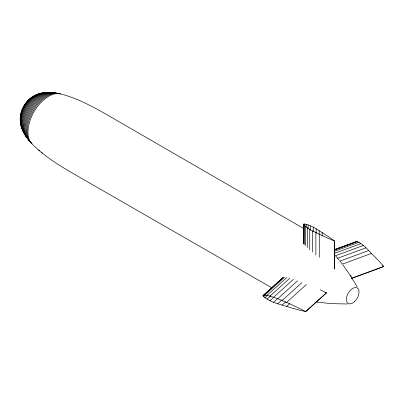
<?xml version="1.0" encoding="UTF-8"?>
<svg xmlns="http://www.w3.org/2000/svg" width="404" height="404" viewBox="0 0 404 404"><rect width="100%" height="100%" fill="white"/><g stroke="black" fill="none" stroke-linecap="round" stroke-linejoin="round"><path stroke-width="0.61" d="M303.672 243.814L303.859 224.028C311.757 224.73 318.337 230.532 325.038 234.386A317.625 183.381 0 0 1 331.876 239.092L334.421 240.93L334.421 268.928M351.424 278.482L383.8 266.534L381.189 263.544A381.149 167.635 69.7 0 0 374.346 256.247C368.741 251.131 363.898 244.223 356.742 241.309L356.444 241.774L334.078 250.031M320.321 289.82A381.149 262.201 47.9 0 1 322.316 290.789L326.402 292.93L305.707 311.62L301.621 310.636A381.149 262.201 47.9 0 1 290.92 307.808C281.558 304.424 270.094 303.04 262.918 295.773L283.164 277.346M262.918 295.773L283.154 277.498M263.383 295.208L264.766 295.071L284.542 277.21M263.383 296.682L265.226 295.021M264.766 295.071L267.004 295.369L286.779 277.513M264.766 297.839L267.524 295.349M267.004 295.369L269.993 296.107L289.774 278.25M267.004 299.192L270.68 295.869M269.993 296.107L273.614 297.258L293.39 279.396M269.993 300.662L273.675 297.339M273.614 302.187L277.755 298.445M273.614 297.258L277.7 298.758L297.475 280.901M277.7 303.702L281.841 299.96M277.7 298.758L282.073 300.526L301.854 282.664M282.073 305.161L285.754 301.839M282.073 300.526L286.547 302.45L306.323 284.588M286.547 306.54L289.769 303.636M305.707 311.62L326.402 292.824M303.672 224.523C308.606 230.063 316.221 232.396 322.639 235.825A317.625 183.381 0 0 0 331.058 239.582L334.421 240.93M334.376 249.566L356.742 241.309M334.083 250.152L357.626 241.461M334.335 251.349L359.055 242.223M334.482 253.364L360.969 243.587M335.027 255.919L363.282 245.486M337.643 258.267L365.893 247.839M339.85 261.166L368.69 250.515M342.122 264.236L371.554 253.374M351.424 278.376L383.8 266.428M347.445 303.975L331.3 303.646L316.994 302.126M326.402 292.93L325.013 292.602M62.756 94.46C80.401 99.515 96.455 108.651 112.241 117.786L303.697 228.538M286.547 302.45L290.92 304.414A381.149 262.201 47.9 0 1 301.621 309.484L305.707 311.514M271.256 287.502L77.144 175.826C64.771 168.645 52.303 161.433 41.269 152.257M383.8 266.534L382.618 265.711M33.391 145.334L39.562 150.844M38.506 149.965L42.349 153.156M335.85 256.176L339.501 260.479M340.395 261.58L342.158 263.817M343.026 264.953L351.258 276.907M350.47 275.659L357.227 287.022M334.345 240.976L334.345 268.973M322.165 232.502L322.165 235.613M319.271 234.244L319.271 257.262M319.165 230.618L319.165 234.35M316.15 228.826L316.15 233.179M315.888 232.588L315.888 254.99M313.231 227.21L313.231 231.568M312.656 230.926L312.656 252.076M310.519 225.861L310.519 230.214M309.747 229.305L309.747 249.839M308.121 224.831L308.121 228.563M307.298 227.795L307.298 247.703M306.156 224.169L306.156 227.28M305.424 226.452L305.424 245.743M304.712 223.897L304.712 225.765M304.197 225.346L304.197 244.632M303.859 224.028L303.859 243.935M26.316 103.192A12.756 7.363 -60 0 1 26.891 102.525M20.584 117.958A15.958 9.211 -60 0 1 31.835 97.5M20.725 122.503A18.145 10.474 -60 0 1 23.962 105.979A18.145 10.474 -60 0 1 36.648 94.915M21.084 125.164A19.846 11.453 -60 0 1 24.669 105.57A19.846 11.453 -60 0 1 40.057 93.804M22.245 128.528A21.24 12.261 -60 0 1 24.437 107.131A21.24 12.261 -60 0 1 41.668 93.223M22.705 130.108A22.432 12.948 -60 0 1 25.412 106.818A22.432 12.948 -60 0 1 44.223 92.829M23.26 131.573A23.462 13.544 -60 0 1 26.518 106.489A23.462 13.544 -60 0 1 46.788 92.688M25.225 134.572A24.376 14.069 -60 0 1 26.406 108.398A24.376 14.069 -60 0 1 48.339 92.546M25.957 135.926A25.194 14.544 -60 0 1 27.623 108.095A25.194 14.544 -60 0 1 50.889 92.733M26.74 137.219A25.927 14.968 -60 0 1 28.452 108.575A25.927 14.968 -60 0 1 52.399 92.763M27.558 138.451A26.593 15.352 -60 0 1 29.315 109.07A26.593 15.352 -60 0 1 53.878 92.854M29.275 140.375A27.199 15.7 -60 0 1 30.209 109.585A27.199 15.7 -60 0 1 56.403 93.38M31.128 142.168A27.755 16.024 -60 0 1 30.643 110.979A27.755 16.024 -60 0 1 57.858 93.577M31.098 142.657A28.27 16.317 -60 0 1 32.073 110.661A28.27 16.317 -60 0 1 59.292 93.819M32.047 143.743A28.74 16.589 -60 0 1 33.032 111.216A28.74 16.589 -60 0 1 60.706 94.092M33.012 144.804A29.174 16.842 -60 0 1 34.017 111.782A29.174 16.842 -60 0 1 62.105 94.4M354.343 301.828A8.964 5.171 -60 0 0 357.186 287.946A8.964 5.171 -60 0 0 346.587 297.349A8.964 5.171 -60 0 0 354.343 301.828"/></g></svg>
